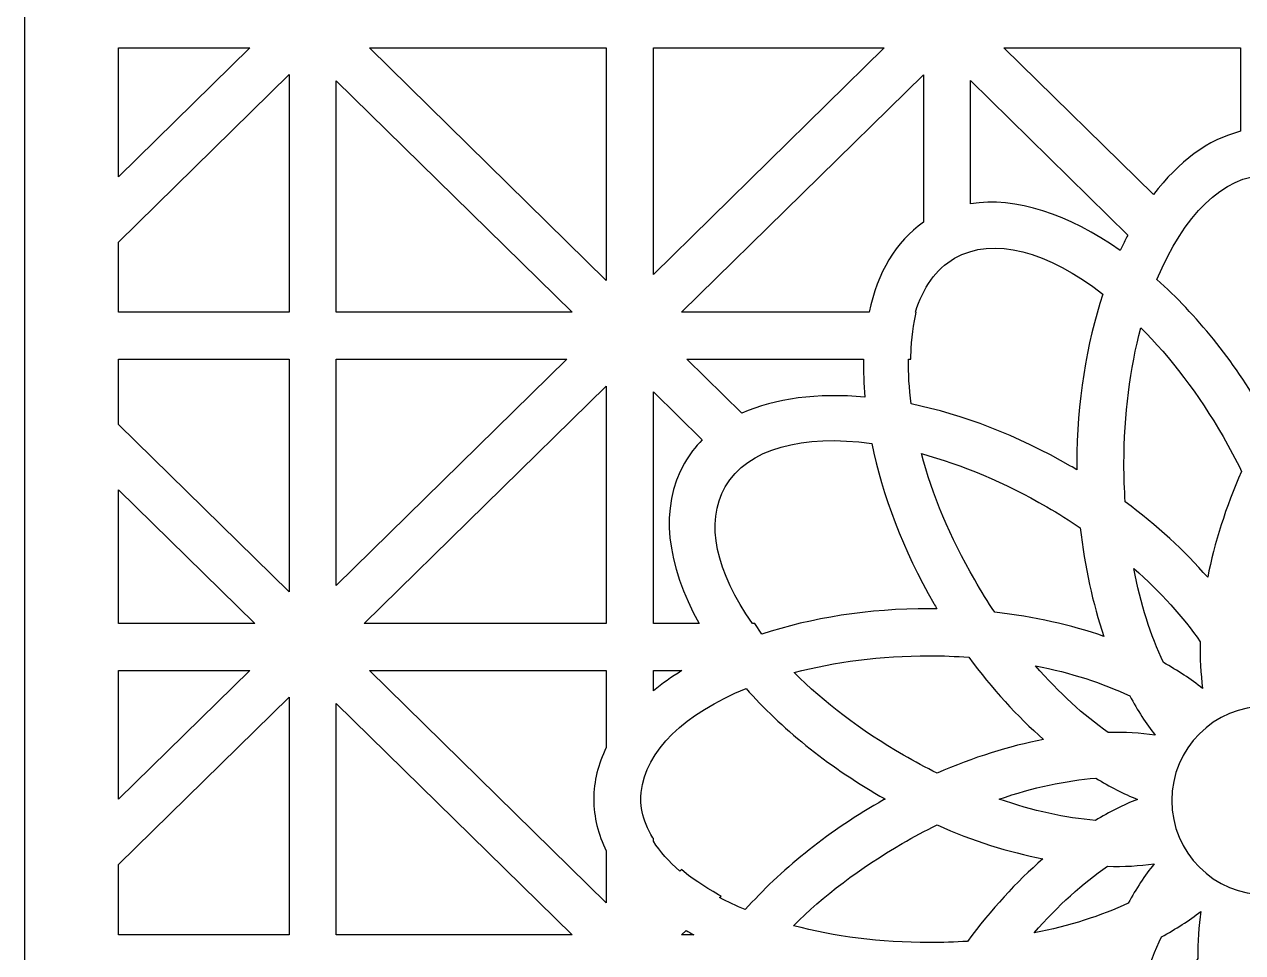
# Model space of a CAD drawing. Header units: centimetres. Extents: x -22 to -17.3, y -9 to 9.
# Drawn here: x -22.001 to -19.697, y -1.763 to -0.008 of the extents above; entities that cross this region are included whole.
import ezdxf

# ---------------------------------------------------------------- set-up
doc = ezdxf.new("R2010")
doc.units = ezdxf.units.CM
doc.header["$MEASUREMENT"] = 0
doc.layers.add('layer 1', color=7, linetype='Continuous')

msp = doc.modelspace()

# ---------------------------------------------------------------- linework, layer by layer
at = {"layer": 'layer 1', "color": 250}
for points, knots in [([(-17.33729, 9.00076), (-17.33729, 9.00076), (-17.33729, 8.81208), (-17.33729, 8.81208), (-17.33729, 8.81208), (-17.33729, 8.81208), (-17.33729, 8.68847), (-17.33729, 8.68847), (-17.33729, 8.68847), (-17.33729, 8.68847), (-17.33729, 7.78426), (-17.33729, 7.78426), (-17.33729, 7.78426), (-17.33729, 7.78426), (-17.33729, 7.66065), (-17.33729, 7.66065), (-17.33729, 7.66065), (-17.33729, 7.66065), (-17.33729, 7.635), (-17.33729, 7.635), (-17.33729, 7.635), (-17.33729, 7.635), (-17.33729, 7.51139), (-17.33729, 7.51139), (-17.33729, 7.51139), (-17.33729, 7.51139), (-17.33729, 6.60718), (-17.33729, 6.60718), (-17.33729, 6.60718), (-17.33729, 6.60718), (-17.33729, 6.48357), (-17.33729, 6.48357), (-17.33729, 6.48357), (-17.33729, 6.48357), (-17.33729, 6.45792), (-17.33729, 6.45792), (-17.33729, 6.45792), (-17.33729, 6.45792), (-17.33729, 6.33431), (-17.33729, 6.33431), (-17.33729, 6.33431), (-17.33729, 6.33431), (-17.33729, 5.4301), (-17.33729, 5.4301), (-17.33729, 5.4301), (-17.33729, 5.4301), (-17.33729, 5.30649), (-17.33729, 5.30649), (-17.33729, 5.30649), (-17.33729, 5.30649), (-17.33729, 5.28084), (-17.33729, 5.28084), (-17.33729, 5.28084), (-17.33729, 5.28084), (-17.33729, 5.15723), (-17.33729, 5.15723), (-17.33729, 5.15723), (-17.33729, 5.15723), (-17.33729, 4.25302), (-17.33729, 4.25302), (-17.33729, 4.25302), (-17.33729, 4.25302), (-17.33729, 4.12941), (-17.33729, 4.12941), (-17.33729, 4.12941), (-17.33729, 4.12941), (-17.33729, 4.10376), (-17.33729, 4.10376), (-17.33729, 4.10376), (-17.33729, 4.10376), (-17.33729, 3.98015), (-17.33729, 3.98015), (-17.33729, 3.98015), (-17.33729, 3.98015), (-17.33729, 3.07594), (-17.33729, 3.07594), (-17.33729, 3.07594), (-17.33729, 3.07594), (-17.33729, 2.95233), (-17.33729, 2.95233), (-17.33729, 2.95233), (-17.33729, 2.95233), (-17.33729, 2.92668), (-17.33729, 2.92668), (-17.33729, 2.92668), (-17.33729, 2.92668), (-17.33729, 2.80307), (-17.33729, 2.80307), (-17.33729, 2.80307), (-17.33729, 2.80307), (-17.33729, 1.89886), (-17.33729, 1.89886), (-17.33729, 1.89886), (-17.33729, 1.89886), (-17.33729, 1.77525), (-17.33729, 1.77525), (-17.33729, 1.77525), (-17.33729, 1.77525), (-17.33729, 1.7496), (-17.33729, 1.7496), (-17.33729, 1.7496), (-17.33729, 1.7496), (-17.33729, 1.62599), (-17.33729, 1.62599), (-17.33729, 1.62599), (-17.33729, 1.62599), (-17.33729, 0.72178), (-17.33729, 0.72178), (-17.33729, 0.72178), (-17.33729, 0.72178), (-17.33729, 0.59817), (-17.33729, 0.59817), (-17.33729, 0.59817), (-17.33729, 0.59817), (-17.33729, 0.57252), (-17.33729, 0.57252), (-17.33729, 0.57252), (-17.33729, 0.57252), (-17.33729, 0.44891), (-17.33729, 0.44891), (-17.33729, 0.44891), (-17.33729, 0.44891), (-17.33729, -0.4553), (-17.33729, -0.4553), (-17.33729, -0.4553), (-17.33729, -0.4553), (-17.33729, -0.57891), (-17.33729, -0.57891), (-17.33729, -0.57891), (-17.33729, -0.57891), (-17.33729, -0.60456), (-17.33729, -0.60456), (-17.33729, -0.60456), (-17.33729, -0.60456), (-17.33729, -0.72817), (-17.33729, -0.72817), (-17.33729, -0.72817), (-17.33729, -0.72817), (-17.33729, -1.63238), (-17.33729, -1.63238), (-17.33729, -1.63238), (-17.33729, -1.63238), (-17.33729, -1.75599), (-17.33729, -1.75599), (-17.33729, -1.75599), (-17.33729, -1.75599), (-17.33729, -1.78164), (-17.33729, -1.78164), (-17.33729, -1.78164), (-17.33729, -1.78164), (-17.33729, -1.90525), (-17.33729, -1.90525), (-17.33729, -1.90525), (-17.33729, -1.90525), (-17.33729, -2.80946), (-17.33729, -2.80946), (-17.33729, -2.80946), (-17.33729, -2.80946), (-17.33729, -2.93307), (-17.33729, -2.93307), (-17.33729, -2.93307), (-17.33729, -2.93307), (-17.33729, -2.95872), (-17.33729, -2.95872), (-17.33729, -2.95872), (-17.33729, -2.95872), (-17.33729, -3.08233), (-17.33729, -3.08233), (-17.33729, -3.08233), (-17.33729, -3.08233), (-17.33729, -3.98654), (-17.33729, -3.98654), (-17.33729, -3.98654), (-17.33729, -3.98654), (-17.33729, -4.11015), (-17.33729, -4.11015), (-17.33729, -4.11015), (-17.33729, -4.11015), (-17.33729, -4.1358), (-17.33729, -4.1358), (-17.33729, -4.1358), (-17.33729, -4.1358), (-17.33729, -4.25941), (-17.33729, -4.25941), (-17.33729, -4.25941), (-17.33729, -4.25941), (-17.33729, -5.16362), (-17.33729, -5.16362), (-17.33729, -5.16362), (-17.33729, -5.16362), (-17.33729, -5.28723), (-17.33729, -5.28723), (-17.33729, -5.28723), (-17.33729, -5.28723), (-17.33729, -5.31288), (-17.33729, -5.31288), (-17.33729, -5.31288), (-17.33729, -5.31288), (-17.33729, -5.43649), (-17.33729, -5.43649), (-17.33729, -5.43649), (-17.33729, -5.43649), (-17.33729, -6.3407), (-17.33729, -6.3407), (-17.33729, -6.3407), (-17.33729, -6.3407), (-17.33729, -6.46431), (-17.33729, -6.46431), (-17.33729, -6.46431), (-17.33729, -6.46431), (-17.33729, -6.48996), (-17.33729, -6.48996), (-17.33729, -6.48996), (-17.33729, -6.48996), (-17.33729, -6.61357), (-17.33729, -6.61357), (-17.33729, -6.61357), (-17.33729, -6.61357), (-17.33729, -7.51778), (-17.33729, -7.51778), (-17.33729, -7.51778), (-17.33729, -7.51778), (-17.33729, -7.64139), (-17.33729, -7.64139), (-17.33729, -7.64139), (-17.33729, -7.64139), (-17.33729, -7.66704), (-17.33729, -7.66704), (-17.33729, -7.66704), (-17.33729, -7.66704), (-17.33729, -7.79065), (-17.33729, -7.79065), (-17.33729, -7.79065), (-17.33729, -7.79065), (-17.33729, -8.69486), (-17.33729, -8.69486), (-17.33729, -8.69486), (-17.33729, -8.69486), (-17.33729, -8.81847), (-17.33729, -8.81847), (-17.33729, -8.81847), (-17.33729, -8.81847), (-17.33729, -9.00022), (-17.33729, -9.00022), (-17.33729, -9.00022), (-17.33729, -9.00022), (-18.22603, -9.00022), (-18.22603, -9.00022), (-18.22603, -9.00022), (-18.22603, -9.00022), (-18.35206, -9.00022), (-18.35206, -9.00022), (-18.35206, -9.00022), (-18.35206, -9.00022), (-18.57048, -9.00022), (-18.57048, -9.00022), (-18.57048, -9.00022), (-18.57048, -9.00022), (-18.6965, -9.00022), (-18.6965, -9.00022), (-18.6965, -9.00022), (-18.6965, -9.00022), (-19.4261, -9.00022), (-19.4261, -9.00022), (-19.4261, -9.00022), (-19.4261, -9.00022), (-19.55212, -9.00022), (-19.55212, -9.00022), (-19.55212, -9.00022), (-19.55212, -9.00022), (-19.77054, -9.00022), (-19.77054, -9.00022), (-19.77054, -9.00022), (-19.77054, -9.00022), (-19.89657, -9.00022), (-19.89657, -9.00022), (-19.89657, -9.00022), (-19.89657, -9.00022), (-20.62616, -9.00022), (-20.62616, -9.00022), (-20.62616, -9.00022), (-20.62616, -9.00022), (-20.75219, -9.00022), (-20.75219, -9.00022), (-20.75219, -9.00022), (-20.75219, -9.00022), (-20.97061, -9.00022), (-20.97061, -9.00022), (-20.97061, -9.00022), (-20.97061, -9.00022), (-21.09663, -9.00022), (-21.09663, -9.00022), (-21.09663, -9.00022), (-21.09663, -9.00022), (-22.00091, -9.00022), (-22.00091, -9.00022), (-22.00091, -9.00022), (-22.00091, -9.00022), (-22.00091, -8.8337), (-22.00091, -8.8337), (-22.00091, -8.8337), (-22.00091, -8.8337), (-22.00091, -8.71009), (-22.00091, -8.71009), (-22.00091, -8.71009), (-22.00091, -8.71009), (-22.00091, -7.77541), (-22.00091, -7.77541), (-22.00091, -7.77541), (-22.00091, -7.77541), (-22.00091, -7.53301), (-22.00091, -7.53301), (-22.00091, -7.53301), (-22.00091, -7.53301), (-22.00091, -6.59833), (-22.00091, -6.59833), (-22.00091, -6.59833), (-22.00091, -6.59833), (-22.00091, -6.35593), (-22.00091, -6.35593), (-22.00091, -6.35593), (-22.00091, -6.35593), (-22.00091, -5.42125), (-22.00091, -5.42125), (-22.00091, -5.42125), (-22.00091, -5.42125), (-22.00091, -5.17885), (-22.00091, -5.17885), (-22.00091, -5.17885), (-22.00091, -5.17885), (-22.00091, -4.24417), (-22.00091, -4.24417), (-22.00091, -4.24417), (-22.00091, -4.24417), (-22.00091, -4.00177), (-22.00091, -4.00177), (-22.00091, -4.00177), (-22.00091, -4.00177), (-22.00091, -3.06709), (-22.00091, -3.06709), (-22.00091, -3.06709), (-22.00091, -3.06709), (-22.00091, -2.82469), (-22.00091, -2.82469), (-22.00091, -2.82469), (-22.00091, -2.82469), (-22.00091, -1.89001), (-22.00091, -1.89001), (-22.00091, -1.89001), (-22.00091, -1.89001), (-22.00091, -1.64761), (-22.00091, -1.64761), (-22.00091, -1.64761), (-22.00091, -1.64761), (-22.00091, -0.71293), (-22.00091, -0.71293), (-22.00091, -0.71293), (-22.00091, -0.71293), (-22.00091, -0.47053), (-22.00091, -0.47053), (-22.00091, -0.47053), (-22.00091, -0.47053), (-22.00091, 0.46415), (-22.00091, 0.46415), (-22.00091, 0.46415), (-22.00091, 0.46415), (-22.00091, 0.70655), (-22.00091, 0.70655), (-22.00091, 0.70655), (-22.00091, 0.70655), (-22.00091, 1.64123), (-22.00091, 1.64123), (-22.00091, 1.64123), (-22.00091, 1.64123), (-22.00091, 1.88363), (-22.00091, 1.88363), (-22.00091, 1.88363), (-22.00091, 1.88363), (-22.00091, 2.81831), (-22.00091, 2.81831), (-22.00091, 2.81831), (-22.00091, 2.81831), (-22.00091, 3.06071), (-22.00091, 3.06071), (-22.00091, 3.06071), (-22.00091, 3.06071), (-22.00091, 3.99539), (-22.00091, 3.99539), (-22.00091, 3.99539), (-22.00091, 3.99539), (-22.00091, 4.23779), (-22.00091, 4.23779), (-22.00091, 4.23779), (-22.00091, 4.23779), (-22.00091, 5.17247), (-22.00091, 5.17247), (-22.00091, 5.17247), (-22.00091, 5.17247), (-22.00091, 5.41487), (-22.00091, 5.41487), (-22.00091, 5.41487), (-22.00091, 5.41487), (-22.00091, 6.34955), (-22.00091, 6.34955), (-22.00091, 6.34955), (-22.00091, 6.34955), (-22.00091, 6.59195), (-22.00091, 6.59195), (-22.00091, 6.59195), (-22.00091, 6.59195), (-22.00091, 7.52663), (-22.00091, 7.52663), (-22.00091, 7.52663), (-22.00091, 7.52663), (-22.00091, 7.76903), (-22.00091, 7.76903), (-22.00091, 7.76903), (-22.00091, 7.76903), (-22.00091, 8.70371), (-22.00091, 8.70371), (-22.00091, 8.70371), (-22.00091, 8.70371), (-22.00091, 8.82732), (-22.00091, 8.82732), (-22.00091, 8.82732), (-22.00091, 8.82732), (-22.00091, 9.00076), (-22.00091, 9.00076), (-22.00091, 9.00076), (-22.00091, 9.00076), (-21.1037, 9.00076), (-21.1037, 9.00076), (-21.1037, 9.00076), (-21.1037, 9.00076), (-20.97768, 9.00076), (-20.97768, 9.00076), (-20.97768, 9.00076), (-20.97768, 9.00076), (-20.74512, 9.00076), (-20.74512, 9.00076), (-20.74512, 9.00076), (-20.74512, 9.00076), (-20.61909, 9.00076), (-20.61909, 9.00076), (-20.61909, 9.00076), (-20.61909, 9.00076), (-19.90364, 9.00076), (-19.90364, 9.00076), (-19.90364, 9.00076), (-19.90364, 9.00076), (-19.77761, 9.00076), (-19.77761, 9.00076), (-19.77761, 9.00076), (-19.77761, 9.00076), (-19.54505, 9.00076), (-19.54505, 9.00076), (-19.54505, 9.00076), (-19.54505, 9.00076), (-19.41903, 9.00076), (-19.41903, 9.00076), (-19.41903, 9.00076), (-19.41903, 9.00076), (-18.70357, 9.00076), (-18.70357, 9.00076), (-18.70357, 9.00076), (-18.70357, 9.00076), (-18.57754, 9.00076), (-18.57754, 9.00076), (-18.57754, 9.00076), (-18.57754, 9.00076), (-18.34499, 9.00076), (-18.34499, 9.00076), (-18.34499, 9.00076), (-18.34499, 9.00076), (-18.21896, 9.00076), (-18.21896, 9.00076), (-18.21896, 9.00076), (-18.21896, 9.00076), (-17.33729, 9.00076), (-17.33729, 9.00076)], [0, 0, 0, 0, 0.0082645, 0.0082645, 0.0082645, 0.0082645, 0.0165289, 0.0165289, 0.0165289, 0.0165289, 0.0247934, 0.0247934, 0.0247934, 0.0247934, 0.0330579, 0.0330579, 0.0330579, 0.0330579, 0.0413223, 0.0413223, 0.0413223, 0.0413223, 0.0495868, 0.0495868, 0.0495868, 0.0495868, 0.0578512, 0.0578512, 0.0578512, 0.0578512, 0.0661157, 0.0661157, 0.0661157, 0.0661157, 0.0743802, 0.0743802, 0.0743802, 0.0743802, 0.0826446, 0.0826446, 0.0826446, 0.0826446, 0.0909091, 0.0909091, 0.0909091, 0.0909091, 0.0991736, 0.0991736, 0.0991736, 0.0991736, 0.107438, 0.107438, 0.107438, 0.107438, 0.1157025, 0.1157025, 0.1157025, 0.1157025, 0.1239669, 0.1239669, 0.1239669, 0.1239669, 0.1322314, 0.1322314, 0.1322314, 0.1322314, 0.1404959, 0.1404959, 0.1404959, 0.1404959, 0.1487603, 0.1487603, 0.1487603, 0.1487603, 0.1570248, 0.1570248, 0.1570248, 0.1570248, 0.1652893, 0.1652893, 0.1652893, 0.1652893, 0.1735537, 0.1735537, 0.1735537, 0.1735537, 0.1818182, 0.1818182, 0.1818182, 0.1818182, 0.1900826, 0.1900826, 0.1900826, 0.1900826, 0.1983471, 0.1983471, 0.1983471, 0.1983471, 0.2066116, 0.2066116, 0.2066116, 0.2066116, 0.214876, 0.214876, 0.214876, 0.214876, 0.2231405, 0.2231405, 0.2231405, 0.2231405, 0.231405, 0.231405, 0.231405, 0.231405, 0.2396694, 0.2396694, 0.2396694, 0.2396694, 0.2479339, 0.2479339, 0.2479339, 0.2479339, 0.2561983, 0.2561983, 0.2561983, 0.2561983, 0.2644628, 0.2644628, 0.2644628, 0.2644628, 0.2727273, 0.2727273, 0.2727273, 0.2727273, 0.2809917, 0.2809917, 0.2809917, 0.2809917, 0.2892562, 0.2892562, 0.2892562, 0.2892562, 0.2975207, 0.2975207, 0.2975207, 0.2975207, 0.3057851, 0.3057851, 0.3057851, 0.3057851, 0.3140496, 0.3140496, 0.3140496, 0.3140496, 0.322314, 0.322314, 0.322314, 0.322314, 0.3305785, 0.3305785, 0.3305785, 0.3305785, 0.338843, 0.338843, 0.338843, 0.338843, 0.3471074, 0.3471074, 0.3471074, 0.3471074, 0.3553719, 0.3553719, 0.3553719, 0.3553719, 0.3636364, 0.3636364, 0.3636364, 0.3636364, 0.3719008, 0.3719008, 0.3719008, 0.3719008, 0.3801653, 0.3801653, 0.3801653, 0.3801653, 0.3884298, 0.3884298, 0.3884298, 0.3884298, 0.3966942, 0.3966942, 0.3966942, 0.3966942, 0.4049587, 0.4049587, 0.4049587, 0.4049587, 0.4132231, 0.4132231, 0.4132231, 0.4132231, 0.4214876, 0.4214876, 0.4214876, 0.4214876, 0.4297521, 0.4297521, 0.4297521, 0.4297521, 0.4380165, 0.4380165, 0.4380165, 0.4380165, 0.446281, 0.446281, 0.446281, 0.446281, 0.4545455, 0.4545455, 0.4545455, 0.4545455, 0.4628099, 0.4628099, 0.4628099, 0.4628099, 0.4710744, 0.4710744, 0.4710744, 0.4710744, 0.4793388, 0.4793388, 0.4793388, 0.4793388, 0.4876033, 0.4876033, 0.4876033, 0.4876033, 0.4958678, 0.4958678, 0.4958678, 0.4958678, 0.5041322, 0.5041322, 0.5041322, 0.5041322, 0.5123967, 0.5123967, 0.5123967, 0.5123967, 0.5206612, 0.5206612, 0.5206612, 0.5206612, 0.5289256, 0.5289256, 0.5289256, 0.5289256, 0.5371901, 0.5371901, 0.5371901, 0.5371901, 0.5454545, 0.5454545, 0.5454545, 0.5454545, 0.553719, 0.553719, 0.553719, 0.553719, 0.5619835, 0.5619835, 0.5619835, 0.5619835, 0.5702479, 0.5702479, 0.5702479, 0.5702479, 0.5785124, 0.5785124, 0.5785124, 0.5785124, 0.5867769, 0.5867769, 0.5867769, 0.5867769, 0.5950413, 0.5950413, 0.5950413, 0.5950413, 0.6033058, 0.6033058, 0.6033058, 0.6033058, 0.6115702, 0.6115702, 0.6115702, 0.6115702, 0.6198347, 0.6198347, 0.6198347, 0.6198347, 0.6280992, 0.6280992, 0.6280992, 0.6280992, 0.6363636, 0.6363636, 0.6363636, 0.6363636, 0.6446281, 0.6446281, 0.6446281, 0.6446281, 0.6528926, 0.6528926, 0.6528926, 0.6528926, 0.661157, 0.661157, 0.661157, 0.661157, 0.6694215, 0.6694215, 0.6694215, 0.6694215, 0.677686, 0.677686, 0.677686, 0.677686, 0.6859504, 0.6859504, 0.6859504, 0.6859504, 0.6942149, 0.6942149, 0.6942149, 0.6942149, 0.7024793, 0.7024793, 0.7024793, 0.7024793, 0.7107438, 0.7107438, 0.7107438, 0.7107438, 0.7190083, 0.7190083, 0.7190083, 0.7190083, 0.7272727, 0.7272727, 0.7272727, 0.7272727, 0.7355372, 0.7355372, 0.7355372, 0.7355372, 0.7438017, 0.7438017, 0.7438017, 0.7438017, 0.7520661, 0.7520661, 0.7520661, 0.7520661, 0.7603306, 0.7603306, 0.7603306, 0.7603306, 0.768595, 0.768595, 0.768595, 0.768595, 0.7768595, 0.7768595, 0.7768595, 0.7768595, 0.785124, 0.785124, 0.785124, 0.785124, 0.7933884, 0.7933884, 0.7933884, 0.7933884, 0.8016529, 0.8016529, 0.8016529, 0.8016529, 0.8099174, 0.8099174, 0.8099174, 0.8099174, 0.8181818, 0.8181818, 0.8181818, 0.8181818, 0.8264463, 0.8264463, 0.8264463, 0.8264463, 0.8347107, 0.8347107, 0.8347107, 0.8347107, 0.8429752, 0.8429752, 0.8429752, 0.8429752, 0.8512397, 0.8512397, 0.8512397, 0.8512397, 0.8595041, 0.8595041, 0.8595041, 0.8595041, 0.8677686, 0.8677686, 0.8677686, 0.8677686, 0.8760331, 0.8760331, 0.8760331, 0.8760331, 0.8842975, 0.8842975, 0.8842975, 0.8842975, 0.892562, 0.892562, 0.892562, 0.892562, 0.9008264, 0.9008264, 0.9008264, 0.9008264, 0.9090909, 0.9090909, 0.9090909, 0.9090909, 0.9173554, 0.9173554, 0.9173554, 0.9173554, 0.9256198, 0.9256198, 0.9256198, 0.9256198, 0.9338843, 0.9338843, 0.9338843, 0.9338843, 0.9421488, 0.9421488, 0.9421488, 0.9421488, 0.9504132, 0.9504132, 0.9504132, 0.9504132, 0.9586777, 0.9586777, 0.9586777, 0.9586777, 0.9669421, 0.9669421, 0.9669421, 0.9669421, 0.9752066, 0.9752066, 0.9752066, 0.9752066, 0.9834711, 0.9834711, 0.9834711, 0.9834711, 1, 1, 1, 1]), ([(-21.82268, -0.29572), (-21.82268, -0.29572), (-21.57451, -0.0523), (-21.57451, -0.0523), (-21.57451, -0.0523), (-21.57451, -0.0523), (-21.82268, -0.0523), (-21.82268, -0.0523), (-21.82268, -0.0523), (-21.82268, -0.0523), (-21.82268, -0.29572), (-21.82268, -0.29572)], [0, 0, 0, 0, 0.25, 0.25, 0.25, 0.25, 0.5, 0.5, 0.5, 0.5, 1, 1, 1, 1]), ([(-20.90026, -0.49181), (-20.90026, -0.49181), (-20.90026, -0.0523), (-20.90026, -0.0523), (-20.90026, -0.0523), (-20.90026, -0.0523), (-21.34835, -0.0523), (-21.34835, -0.0523), (-21.34835, -0.0523), (-21.34835, -0.0523), (-20.90026, -0.49181), (-20.90026, -0.49181)], [0, 0, 0, 0, 0.25, 0.25, 0.25, 0.25, 0.5, 0.5, 0.5, 0.5, 1, 1, 1, 1]), ([(-20.81115, -0.0523), (-20.81115, -0.0523), (-20.81115, -0.48064), (-20.81115, -0.48064), (-20.81115, -0.48064), (-20.81115, -0.48064), (-20.37444, -0.0523), (-20.37444, -0.0523), (-20.37444, -0.0523), (-20.37444, -0.0523), (-20.81115, -0.0523), (-20.81115, -0.0523)], [0, 0, 0, 0, 0.25, 0.25, 0.25, 0.25, 0.5, 0.5, 0.5, 0.5, 1, 1, 1, 1]), ([(-19.86544, -0.32972), (-19.81818, -0.26747), (-19.76196, -0.22518), (-19.70081, -0.20997), (-19.70081, -0.20997), (-19.70081, -0.20997), (-19.70081, -0.0523), (-19.70081, -0.0523), (-19.70081, -0.0523), (-19.70081, -0.0523), (-20.14829, -0.0523), (-20.14829, -0.0523), (-20.14829, -0.0523), (-20.14829, -0.0523), (-19.86544, -0.32972), (-19.86544, -0.32972)], [0, 0, 0, 0, 0.2, 0.2, 0.2, 0.2, 0.4, 0.4, 0.4, 0.4, 0.6, 0.6, 0.6, 0.6, 1, 1, 1, 1]), ([(-21.82268, -0.55186), (-21.82268, -0.55186), (-21.49998, -0.55186), (-21.49998, -0.55186), (-21.49998, -0.55186), (-21.49998, -0.55186), (-21.49998, -0.10281), (-21.49998, -0.10281), (-21.49998, -0.10281), (-21.49998, -0.10281), (-21.82268, -0.41933), (-21.82268, -0.41933), (-21.82268, -0.41933), (-21.82268, -0.41933), (-21.82268, -0.55186), (-21.82268, -0.55186)], [0, 0, 0, 0, 0.2, 0.2, 0.2, 0.2, 0.4, 0.4, 0.4, 0.4, 0.6, 0.6, 0.6, 0.6, 1, 1, 1, 1]), ([(-21.41087, -0.11459), (-21.41087, -0.11459), (-21.41087, -0.55186), (-21.41087, -0.55186), (-21.41087, -0.55186), (-21.41087, -0.55186), (-20.96506, -0.55186), (-20.96506, -0.55186), (-20.96506, -0.55186), (-20.96506, -0.55186), (-21.41087, -0.11459), (-21.41087, -0.11459)], [0, 0, 0, 0, 0.25, 0.25, 0.25, 0.25, 0.5, 0.5, 0.5, 0.5, 1, 1, 1, 1]), ([(-20.40323, -0.55186), (-20.38727, -0.47783), (-20.35305, -0.41838), (-20.30054, -0.382), (-20.30054, -0.382), (-20.30054, -0.382), (-20.30054, -0.10342), (-20.30054, -0.10342), (-20.30054, -0.10342), (-20.30054, -0.10342), (-20.75773, -0.55186), (-20.75773, -0.55186), (-20.75773, -0.55186), (-20.75773, -0.55186), (-20.40323, -0.55186), (-20.40323, -0.55186)], [0, 0, 0, 0, 0.2, 0.2, 0.2, 0.2, 0.4, 0.4, 0.4, 0.4, 0.6, 0.6, 0.6, 0.6, 1, 1, 1, 1]), ([(-20.21142, -0.34683), (-20.12621, -0.33361), (-20.02603, -0.36643), (-19.92817, -0.43514), (-19.92817, -0.43514), (-19.92351, -0.42517), (-19.91867, -0.41547), (-19.91368, -0.40602), (-19.91368, -0.40602), (-19.91368, -0.40602), (-20.21142, -0.11398), (-20.21142, -0.11398), (-20.21142, -0.11398), (-20.21142, -0.11398), (-20.21142, -0.34683), (-20.21142, -0.34683)], [0, 0, 0, 0, 0.2, 0.2, 0.2, 0.2, 0.4, 0.4, 0.4, 0.4, 0.6, 0.6, 0.6, 0.6, 1, 1, 1, 1]), ([(-19.85876, -0.49032), (-19.78491, -0.55605), (-19.7149, -0.64167), (-19.65665, -0.74256), (-19.65665, -0.74256), (-19.65429, -0.74665), (-19.65197, -0.75075), (-19.64967, -0.75485), (-19.64967, -0.75485), (-19.64781, -0.75155), (-19.64594, -0.74826), (-19.64404, -0.74497), (-19.64404, -0.74497), (-19.58547, -0.64354), (-19.51501, -0.55754), (-19.44071, -0.49166), (-19.44071, -0.49166), (-19.49045, -0.37023), (-19.56575, -0.29281), (-19.65002, -0.29281), (-19.65002, -0.29281), (-19.73397, -0.29281), (-19.80902, -0.36967), (-19.85876, -0.49032)], [0, 0, 0, 0, 0.1428571, 0.1428571, 0.1428571, 0.1428571, 0.2857143, 0.2857143, 0.2857143, 0.2857143, 0.4285714, 0.4285714, 0.4285714, 0.4285714, 0.5714286, 0.5714286, 0.5714286, 0.5714286, 0.7142857, 0.7142857, 0.7142857, 0.7142857, 1, 1, 1, 1]), ([(-20.32356, -0.72543), (-20.22674, -0.74544), (-20.12329, -0.78458), (-20.0224, -0.84282), (-20.0224, -0.84282), (-20.01831, -0.84518), (-20.01426, -0.84758), (-20.01022, -0.84998), (-20.01022, -0.84998), (-20.01025, -0.8462), (-20.01027, -0.84241), (-20.01027, -0.83861), (-20.01027, -0.83861), (-20.01027, -0.72148), (-19.99225, -0.61177), (-19.96085, -0.51757), (-19.96085, -0.51757), (-20.06463, -0.43728), (-20.16856, -0.40788), (-20.24154, -0.45001), (-20.24154, -0.45001), (-20.2771, -0.47054), (-20.30161, -0.50593), (-20.31537, -0.55186), (-20.31537, -0.55186), (-20.31537, -0.55186), (-20.31392, -0.55186), (-20.31392, -0.55186), (-20.31392, -0.55186), (-20.31392, -0.55186), (-20.31547, -0.55853), (-20.31547, -0.55853), (-20.31547, -0.55853), (-20.31547, -0.55853), (-20.31741, -0.56814), (-20.31741, -0.56814), (-20.31741, -0.56814), (-20.31741, -0.56814), (-20.31911, -0.57807), (-20.31911, -0.57807), (-20.31911, -0.57807), (-20.31911, -0.57807), (-20.32057, -0.58831), (-20.32057, -0.58831), (-20.32057, -0.58831), (-20.32057, -0.58831), (-20.32178, -0.59886), (-20.32178, -0.59886), (-20.32178, -0.59886), (-20.32178, -0.59886), (-20.32274, -0.6097), (-20.32274, -0.6097), (-20.32274, -0.6097), (-20.32274, -0.6097), (-20.32344, -0.62082), (-20.32344, -0.62082), (-20.32344, -0.62082), (-20.32344, -0.62082), (-20.3237, -0.62788), (-20.3237, -0.62788), (-20.3237, -0.62788), (-20.3237, -0.62788), (-20.324, -0.63258), (-20.324, -0.63258), (-20.324, -0.63258), (-20.324, -0.63258), (-20.32432, -0.64097), (-20.32432, -0.64097), (-20.32432, -0.64097), (-20.32432, -0.64097), (-20.32848, -0.64097), (-20.32848, -0.64097), (-20.32848, -0.64097), (-20.32915, -0.66751), (-20.32751, -0.6958), (-20.32356, -0.72543)], [0, 0, 0, 0, 0.05, 0.05, 0.05, 0.05, 0.1, 0.1, 0.1, 0.1, 0.15, 0.15, 0.15, 0.15, 0.2, 0.2, 0.2, 0.2, 0.25, 0.25, 0.25, 0.25, 0.3, 0.3, 0.3, 0.3, 0.35, 0.35, 0.35, 0.35, 0.4, 0.4, 0.4, 0.4, 0.45, 0.45, 0.45, 0.45, 0.5, 0.5, 0.5, 0.5, 0.55, 0.55, 0.55, 0.55, 0.6, 0.6, 0.6, 0.6, 0.65, 0.65, 0.65, 0.65, 0.7, 0.7, 0.7, 0.7, 0.75, 0.75, 0.75, 0.75, 0.8, 0.8, 0.8, 0.8, 0.85, 0.85, 0.85, 0.85, 0.9, 0.9, 0.9, 0.9, 1, 1, 1, 1]), ([(-19.91882, -0.91053), (-19.85866, -0.95487), (-19.80618, -1.00324), (-19.76285, -1.05323), (-19.76285, -1.05323), (-19.75008, -0.98859), (-19.72872, -0.92088), (-19.69878, -0.85286), (-19.69878, -0.85286), (-19.70952, -0.83095), (-19.72119, -0.80899), (-19.73382, -0.78712), (-19.73382, -0.78712), (-19.78006, -0.70702), (-19.83353, -0.63732), (-19.88917, -0.5813), (-19.88917, -0.5813), (-19.90958, -0.65796), (-19.92116, -0.74556), (-19.92116, -0.83861), (-19.92116, -0.83861), (-19.92116, -0.86299), (-19.92036, -0.887), (-19.91882, -0.91053)], [0, 0, 0, 0, 0.1428571, 0.1428571, 0.1428571, 0.1428571, 0.2857143, 0.2857143, 0.2857143, 0.2857143, 0.4285714, 0.4285714, 0.4285714, 0.4285714, 0.5714286, 0.5714286, 0.5714286, 0.5714286, 0.7142857, 0.7142857, 0.7142857, 0.7142857, 1, 1, 1, 1]), ([(-21.49998, -1.08065), (-21.49998, -1.08065), (-21.49998, -0.64097), (-21.49998, -0.64097), (-21.49998, -0.64097), (-21.49998, -0.64097), (-21.82268, -0.64097), (-21.82268, -0.64097), (-21.82268, -0.64097), (-21.82268, -0.64097), (-21.82268, -0.76413), (-21.82268, -0.76413), (-21.82268, -0.76413), (-21.82268, -0.76413), (-21.49998, -1.08065), (-21.49998, -1.08065)], [0, 0, 0, 0, 0.2, 0.2, 0.2, 0.2, 0.4, 0.4, 0.4, 0.4, 0.6, 0.6, 0.6, 0.6, 1, 1, 1, 1]), ([(-21.41087, -0.64097), (-21.41087, -0.64097), (-21.41087, -1.06887), (-21.41087, -1.06887), (-21.41087, -1.06887), (-21.41087, -1.06887), (-20.97461, -0.64097), (-20.97461, -0.64097), (-20.97461, -0.64097), (-20.97461, -0.64097), (-21.41087, -0.64097), (-21.41087, -0.64097)], [0, 0, 0, 0, 0.25, 0.25, 0.25, 0.25, 0.5, 0.5, 0.5, 0.5, 1, 1, 1, 1]), ([(-20.64406, -0.74311), (-20.58108, -0.71465), (-20.50066, -0.70441), (-20.41126, -0.71235), (-20.41126, -0.71235), (-20.41338, -0.68782), (-20.41412, -0.66397), (-20.4135, -0.64097), (-20.4135, -0.64097), (-20.4135, -0.64097), (-20.74818, -0.64097), (-20.74818, -0.64097), (-20.74818, -0.64097), (-20.74818, -0.64097), (-20.64406, -0.74311), (-20.64406, -0.74311)], [0, 0, 0, 0, 0.2, 0.2, 0.2, 0.2, 0.4, 0.4, 0.4, 0.4, 0.6, 0.6, 0.6, 0.6, 1, 1, 1, 1]), ([(-20.90026, -1.14054), (-20.90026, -1.14054), (-20.90026, -0.69166), (-20.90026, -0.69166), (-20.90026, -0.69166), (-20.90026, -0.69166), (-21.35791, -1.14054), (-21.35791, -1.14054), (-21.35791, -1.14054), (-21.35791, -1.14054), (-20.90026, -1.14054), (-20.90026, -1.14054)], [0, 0, 0, 0, 0.25, 0.25, 0.25, 0.25, 0.5, 0.5, 0.5, 0.5, 1, 1, 1, 1]), ([(-20.72464, -1.14054), (-20.78652, -1.03014), (-20.8006, -0.92087), (-20.75238, -0.83736), (-20.75238, -0.83736), (-20.74307, -0.82122), (-20.73174, -0.80663), (-20.71864, -0.79356), (-20.71864, -0.79356), (-20.71864, -0.79356), (-20.81115, -0.70283), (-20.81115, -0.70283), (-20.81115, -0.70283), (-20.81115, -0.70283), (-20.81115, -1.14054), (-20.81115, -1.14054), (-20.81115, -1.14054), (-20.81115, -1.14054), (-20.72464, -1.14054), (-20.72464, -1.14054)], [0, 0, 0, 0, 0.1666667, 0.1666667, 0.1666667, 0.1666667, 0.3333333, 0.3333333, 0.3333333, 0.3333333, 0.5, 0.5, 0.5, 0.5, 0.6666667, 0.6666667, 0.6666667, 0.6666667, 1, 1, 1, 1]), ([(-20.6059, -1.16058), (-20.51264, -1.13003), (-20.40443, -1.11253), (-20.28903, -1.11253), (-20.28903, -1.11253), (-20.2843, -1.11253), (-20.27959, -1.11257), (-20.27489, -1.11263), (-20.27489, -1.11263), (-20.27682, -1.10938), (-20.27873, -1.1061), (-20.28063, -1.10282), (-20.28063, -1.10282), (-20.33919, -1.00138), (-20.37843, -0.89736), (-20.39834, -0.80008), (-20.39834, -0.80008), (-20.52837, -0.78244), (-20.63307, -0.80893), (-20.67521, -0.88191), (-20.67521, -0.88191), (-20.71435, -0.94972), (-20.69173, -1.04424), (-20.62393, -1.14054), (-20.62393, -1.14054), (-20.62393, -1.14054), (-20.61959, -1.14054), (-20.61959, -1.14054), (-20.61959, -1.14054), (-20.61959, -1.14054), (-20.6059, -1.16058), (-20.6059, -1.16058)], [0, 0, 0, 0, 0.1111111, 0.1111111, 0.1111111, 0.1111111, 0.2222222, 0.2222222, 0.2222222, 0.2222222, 0.3333333, 0.3333333, 0.3333333, 0.3333333, 0.4444444, 0.4444444, 0.4444444, 0.4444444, 0.5555556, 0.5555556, 0.5555556, 0.5555556, 0.6666667, 0.6666667, 0.6666667, 0.6666667, 0.7777778, 0.7777778, 0.7777778, 0.7777778, 1, 1, 1, 1]), ([(-20.16546, -1.11937), (-20.0912, -1.12769), (-20.02157, -1.14334), (-19.95905, -1.16497), (-19.95905, -1.16497), (-19.9803, -1.10261), (-19.99566, -1.03329), (-20.00374, -0.95941), (-20.00374, -0.95941), (-20.024, -0.94581), (-20.04509, -0.93263), (-20.06696, -0.92), (-20.06696, -0.92), (-20.14705, -0.87376), (-20.22821, -0.84012), (-20.3044, -0.81943), (-20.3044, -0.81943), (-20.28374, -0.89602), (-20.24998, -0.97768), (-20.20345, -1.05826), (-20.20345, -1.05826), (-20.19126, -1.07937), (-20.17857, -1.09976), (-20.16546, -1.11937)], [0, 0, 0, 0, 0.1428571, 0.1428571, 0.1428571, 0.1428571, 0.2857143, 0.2857143, 0.2857143, 0.2857143, 0.4285714, 0.4285714, 0.4285714, 0.4285714, 0.5714286, 0.5714286, 0.5714286, 0.5714286, 0.7142857, 0.7142857, 0.7142857, 0.7142857, 1, 1, 1, 1]), ([(-21.82268, -1.14054), (-21.82268, -1.14054), (-21.56496, -1.14054), (-21.56496, -1.14054), (-21.56496, -1.14054), (-21.56496, -1.14054), (-21.82268, -0.88775), (-21.82268, -0.88775), (-21.82268, -0.88775), (-21.82268, -0.88775), (-21.82268, -1.14054), (-21.82268, -1.14054)], [0, 0, 0, 0, 0.25, 0.25, 0.25, 0.25, 0.5, 0.5, 0.5, 0.5, 1, 1, 1, 1]), ([(-19.84657, -1.21447), (-19.81935, -1.22949), (-19.79446, -1.24587), (-19.77231, -1.26344), (-19.77231, -1.26344), (-19.77616, -1.2356), (-19.77768, -1.20606), (-19.77688, -1.17521), (-19.77688, -1.17521), (-19.80879, -1.12861), (-19.85135, -1.08147), (-19.90274, -1.03663), (-19.90274, -1.03663), (-19.88984, -1.10326), (-19.87062, -1.16353), (-19.84657, -1.21447)], [0, 0, 0, 0, 0.2, 0.2, 0.2, 0.2, 0.4, 0.4, 0.4, 0.4, 0.6, 0.6, 0.6, 0.6, 1, 1, 1, 1]), ([(-20.27464, -1.42356), (-20.20617, -1.39363), (-20.13804, -1.37237), (-20.07308, -1.35984), (-20.07308, -1.35984), (-20.12267, -1.31646), (-20.17063, -1.26411), (-20.21457, -1.20417), (-20.21457, -1.20417), (-20.23892, -1.20252), (-20.26377, -1.20164), (-20.28903, -1.20164), (-20.28903, -1.20164), (-20.38151, -1.20164), (-20.46861, -1.21309), (-20.54494, -1.23327), (-20.54494, -1.23327), (-20.48875, -1.28928), (-20.41868, -1.34311), (-20.3381, -1.38963), (-20.3381, -1.38963), (-20.31699, -1.40182), (-20.2958, -1.41313), (-20.27464, -1.42356)], [0, 0, 0, 0, 0.1428571, 0.1428571, 0.1428571, 0.1428571, 0.2857143, 0.2857143, 0.2857143, 0.2857143, 0.4285714, 0.4285714, 0.4285714, 0.4285714, 0.5714286, 0.5714286, 0.5714286, 0.5714286, 0.7142857, 0.7142857, 0.7142857, 0.7142857, 1, 1, 1, 1]), ([(-19.95093, -1.34647), (-19.91984, -1.34587), (-19.8901, -1.34761), (-19.86213, -1.35175), (-19.86213, -1.35175), (-19.87938, -1.32957), (-19.89547, -1.30474), (-19.91021, -1.27762), (-19.91021, -1.27762), (-19.96114, -1.25323), (-20.02157, -1.23368), (-20.08849, -1.22054), (-20.08849, -1.22054), (-20.04401, -1.27179), (-19.99723, -1.31438), (-19.95093, -1.34647)], [0, 0, 0, 0, 0.2, 0.2, 0.2, 0.2, 0.4, 0.4, 0.4, 0.4, 0.6, 0.6, 0.6, 0.6, 1, 1, 1, 1]), ([(-21.82268, -1.4728), (-21.82268, -1.4728), (-21.57478, -1.22965), (-21.57478, -1.22965), (-21.57478, -1.22965), (-21.57478, -1.22965), (-21.82268, -1.22965), (-21.82268, -1.22965), (-21.82268, -1.22965), (-21.82268, -1.22965), (-21.82268, -1.4728), (-21.82268, -1.4728)], [0, 0, 0, 0, 0.25, 0.25, 0.25, 0.25, 0.5, 0.5, 0.5, 0.5, 1, 1, 1, 1]), ([(-20.90026, -1.57053), (-20.91568, -1.53945), (-20.92394, -1.50667), (-20.92394, -1.47279), (-20.92394, -1.47279), (-20.92394, -1.43891), (-20.91568, -1.40612), (-20.90026, -1.37504), (-20.90026, -1.37504), (-20.90026, -1.37504), (-20.90026, -1.22965), (-20.90026, -1.22965), (-20.90026, -1.22965), (-20.90026, -1.22965), (-21.34808, -1.22965), (-21.34808, -1.22965), (-21.34808, -1.22965), (-21.34808, -1.22965), (-20.90026, -1.66889), (-20.90026, -1.66889), (-20.90026, -1.66889), (-20.90026, -1.66889), (-20.90026, -1.57053), (-20.90026, -1.57053)], [0, 0, 0, 0, 0.1428571, 0.1428571, 0.1428571, 0.1428571, 0.2857143, 0.2857143, 0.2857143, 0.2857143, 0.4285714, 0.4285714, 0.4285714, 0.4285714, 0.5714286, 0.5714286, 0.5714286, 0.5714286, 0.7142857, 0.7142857, 0.7142857, 0.7142857, 1, 1, 1, 1]), ([(-20.81115, -1.26781), (-20.79476, -1.2544), (-20.77681, -1.24165), (-20.75745, -1.22965), (-20.75745, -1.22965), (-20.75745, -1.22965), (-20.81115, -1.22965), (-20.81115, -1.22965), (-20.81115, -1.22965), (-20.81115, -1.22965), (-20.81115, -1.26781), (-20.81115, -1.26781)], [0, 0, 0, 0, 0.25, 0.25, 0.25, 0.25, 0.5, 0.5, 0.5, 0.5, 1, 1, 1, 1]), ([(-20.63732, -1.68153), (-20.57158, -1.60768), (-20.48596, -1.53766), (-20.38507, -1.47941), (-20.38507, -1.47941), (-20.38098, -1.47705), (-20.37688, -1.47474), (-20.37278, -1.47244), (-20.37278, -1.47244), (-20.37608, -1.47058), (-20.37937, -1.4687), (-20.38266, -1.4668), (-20.38266, -1.4668), (-20.48409, -1.40824), (-20.57009, -1.33778), (-20.63597, -1.26348), (-20.63597, -1.26348), (-20.75116, -1.31066), (-20.82674, -1.38085), (-20.8342, -1.45987), (-20.8342, -1.45987), (-20.8342, -1.45987), (-20.83423, -1.46103), (-20.83423, -1.46103), (-20.83423, -1.46103), (-20.83423, -1.46103), (-20.83423, -1.46127), (-20.83423, -1.46127), (-20.83423, -1.46127), (-20.83423, -1.46127), (-20.83464, -1.46678), (-20.83464, -1.46678), (-20.83464, -1.46678), (-20.83464, -1.46678), (-20.8348, -1.47279), (-20.8348, -1.47279), (-20.8348, -1.47279), (-20.8348, -1.47279), (-20.83465, -1.47877), (-20.83465, -1.47877), (-20.83465, -1.47877), (-20.83465, -1.47877), (-20.8342, -1.48472), (-20.8342, -1.48472), (-20.8342, -1.48472), (-20.8342, -1.48472), (-20.83345, -1.49064), (-20.83345, -1.49064), (-20.83345, -1.49064), (-20.83345, -1.49064), (-20.83241, -1.49656), (-20.83241, -1.49656), (-20.83241, -1.49656), (-20.83241, -1.49656), (-20.83106, -1.5025), (-20.83106, -1.5025), (-20.83106, -1.5025), (-20.83106, -1.5025), (-20.8294, -1.50848), (-20.8294, -1.50848), (-20.8294, -1.50848), (-20.8294, -1.50848), (-20.82741, -1.51451), (-20.82741, -1.51451), (-20.82741, -1.51451), (-20.82741, -1.51451), (-20.82509, -1.52059), (-20.82509, -1.52059), (-20.82509, -1.52059), (-20.82509, -1.52059), (-20.82243, -1.52673), (-20.82243, -1.52673), (-20.82243, -1.52673), (-20.82243, -1.52673), (-20.81941, -1.53294), (-20.81941, -1.53294), (-20.81941, -1.53294), (-20.81941, -1.53294), (-20.81602, -1.53922), (-20.81602, -1.53922), (-20.81602, -1.53922), (-20.81602, -1.53922), (-20.81226, -1.54555), (-20.81226, -1.54555), (-20.81226, -1.54555), (-20.81226, -1.54555), (-20.81115, -1.54727), (-20.81115, -1.54727), (-20.81115, -1.54727), (-20.81115, -1.54727), (-20.81115, -1.552), (-20.81115, -1.552), (-20.81115, -1.552), (-20.79885, -1.57201), (-20.78202, -1.59103), (-20.76126, -1.60878), (-20.76126, -1.60878), (-20.76126, -1.60878), (-20.75825, -1.60583), (-20.75825, -1.60583), (-20.75825, -1.60583), (-20.75825, -1.60583), (-20.75281, -1.61035), (-20.75281, -1.61035), (-20.75281, -1.61035), (-20.75281, -1.61035), (-20.74467, -1.61674), (-20.74467, -1.61674), (-20.74467, -1.61674), (-20.74467, -1.61674), (-20.73614, -1.62306), (-20.73614, -1.62306), (-20.73614, -1.62306), (-20.73614, -1.62306), (-20.72723, -1.62931), (-20.72723, -1.62931), (-20.72723, -1.62931), (-20.72723, -1.62931), (-20.71794, -1.63548), (-20.71794, -1.63548), (-20.71794, -1.63548), (-20.71794, -1.63548), (-20.70829, -1.64156), (-20.70829, -1.64156), (-20.70829, -1.64156), (-20.70829, -1.64156), (-20.69827, -1.64753), (-20.69827, -1.64753), (-20.69827, -1.64753), (-20.69827, -1.64753), (-20.6879, -1.65339), (-20.6879, -1.65339), (-20.6879, -1.65339), (-20.6879, -1.65339), (-20.68325, -1.65588), (-20.68325, -1.65588), (-20.68325, -1.65588), (-20.68325, -1.65588), (-20.68617, -1.65874), (-20.68617, -1.65874), (-20.68617, -1.65874), (-20.67084, -1.66682), (-20.65452, -1.67443), (-20.63732, -1.68153)], [0, 0, 0, 0, 0.027027, 0.027027, 0.027027, 0.027027, 0.0540541, 0.0540541, 0.0540541, 0.0540541, 0.0810811, 0.0810811, 0.0810811, 0.0810811, 0.1081081, 0.1081081, 0.1081081, 0.1081081, 0.1351351, 0.1351351, 0.1351351, 0.1351351, 0.1621622, 0.1621622, 0.1621622, 0.1621622, 0.1891892, 0.1891892, 0.1891892, 0.1891892, 0.2162162, 0.2162162, 0.2162162, 0.2162162, 0.2432432, 0.2432432, 0.2432432, 0.2432432, 0.2702703, 0.2702703, 0.2702703, 0.2702703, 0.2972973, 0.2972973, 0.2972973, 0.2972973, 0.3243243, 0.3243243, 0.3243243, 0.3243243, 0.3513514, 0.3513514, 0.3513514, 0.3513514, 0.3783784, 0.3783784, 0.3783784, 0.3783784, 0.4054054, 0.4054054, 0.4054054, 0.4054054, 0.4324324, 0.4324324, 0.4324324, 0.4324324, 0.4594595, 0.4594595, 0.4594595, 0.4594595, 0.4864865, 0.4864865, 0.4864865, 0.4864865, 0.5135135, 0.5135135, 0.5135135, 0.5135135, 0.5405405, 0.5405405, 0.5405405, 0.5405405, 0.5675676, 0.5675676, 0.5675676, 0.5675676, 0.5945946, 0.5945946, 0.5945946, 0.5945946, 0.6216216, 0.6216216, 0.6216216, 0.6216216, 0.6486486, 0.6486486, 0.6486486, 0.6486486, 0.6756757, 0.6756757, 0.6756757, 0.6756757, 0.7027027, 0.7027027, 0.7027027, 0.7027027, 0.7297297, 0.7297297, 0.7297297, 0.7297297, 0.7567568, 0.7567568, 0.7567568, 0.7567568, 0.7837838, 0.7837838, 0.7837838, 0.7837838, 0.8108108, 0.8108108, 0.8108108, 0.8108108, 0.8378378, 0.8378378, 0.8378378, 0.8378378, 0.8648649, 0.8648649, 0.8648649, 0.8648649, 0.8918919, 0.8918919, 0.8918919, 0.8918919, 0.9189189, 0.9189189, 0.9189189, 0.9189189, 0.9459459, 0.9459459, 0.9459459, 0.9459459, 1, 1, 1, 1]), ([(-21.82268, -1.72921), (-21.82268, -1.72921), (-21.49998, -1.72921), (-21.49998, -1.72921), (-21.49998, -1.72921), (-21.49998, -1.72921), (-21.49998, -1.27989), (-21.49998, -1.27989), (-21.49998, -1.27989), (-21.49998, -1.27989), (-21.82268, -1.59641), (-21.82268, -1.59641), (-21.82268, -1.59641), (-21.82268, -1.59641), (-21.82268, -1.72921), (-21.82268, -1.72921)], [0, 0, 0, 0, 0.2, 0.2, 0.2, 0.2, 0.4, 0.4, 0.4, 0.4, 0.6, 0.6, 0.6, 0.6, 1, 1, 1, 1]), ([(-21.41087, -1.29167), (-21.41087, -1.29167), (-21.41087, -1.72921), (-21.41087, -1.72921), (-21.41087, -1.72921), (-21.41087, -1.72921), (-20.96478, -1.72921), (-20.96478, -1.72921), (-20.96478, -1.72921), (-20.96478, -1.72921), (-21.41087, -1.29167), (-21.41087, -1.29167)], [0, 0, 0, 0, 0.25, 0.25, 0.25, 0.25, 0.5, 0.5, 0.5, 0.5, 1, 1, 1, 1]), ([(-19.4741, -1.4752), (-19.4741, -1.57367), (-19.55396, -1.65353), (-19.65243, -1.65353), (-19.65243, -1.65353), (-19.75091, -1.65353), (-19.83077, -1.57367), (-19.83077, -1.4752), (-19.83077, -1.4752), (-19.83077, -1.37673), (-19.75091, -1.29687), (-19.65243, -1.29687), (-19.65243, -1.29687), (-19.55396, -1.29687), (-19.4741, -1.37673), (-19.4741, -1.4752)], [0, 0, 0, 0, 0.2, 0.2, 0.2, 0.2, 0.4, 0.4, 0.4, 0.4, 0.6, 0.6, 0.6, 0.6, 1, 1, 1, 1]), ([(-19.9753, -1.51296), (-19.94868, -1.49689), (-19.92205, -1.48354), (-19.89576, -1.47314), (-19.89576, -1.47314), (-19.92179, -1.46255), (-19.94814, -1.4491), (-19.97446, -1.43298), (-19.97446, -1.43298), (-20.03077, -1.43732), (-20.09287, -1.45061), (-20.1574, -1.47269), (-20.1574, -1.47269), (-20.09325, -1.49483), (-20.03144, -1.50832), (-19.9753, -1.51296)], [0, 0, 0, 0, 0.2, 0.2, 0.2, 0.2, 0.4, 0.4, 0.4, 0.4, 0.6, 0.6, 0.6, 0.6, 1, 1, 1, 1]), ([(-20.2171, -1.74158), (-20.17277, -1.68142), (-20.12439, -1.62895), (-20.07441, -1.58562), (-20.07441, -1.58562), (-20.13904, -1.57285), (-20.20675, -1.55149), (-20.27477, -1.52155), (-20.27477, -1.52155), (-20.29668, -1.53229), (-20.31864, -1.54396), (-20.34052, -1.55659), (-20.34052, -1.55659), (-20.42061, -1.60283), (-20.49031, -1.65629), (-20.54634, -1.71194), (-20.54634, -1.71194), (-20.46967, -1.73234), (-20.38207, -1.74393), (-20.28903, -1.74393), (-20.28903, -1.74393), (-20.26464, -1.74393), (-20.24064, -1.74312), (-20.2171, -1.74158)], [0, 0, 0, 0, 0.1428571, 0.1428571, 0.1428571, 0.1428571, 0.2857143, 0.2857143, 0.2857143, 0.2857143, 0.4285714, 0.4285714, 0.4285714, 0.4285714, 0.5714286, 0.5714286, 0.5714286, 0.5714286, 0.7142857, 0.7142857, 0.7142857, 0.7142857, 1, 1, 1, 1]), ([(-19.91316, -1.66934), (-19.89814, -1.64211), (-19.88176, -1.61723), (-19.86419, -1.59508), (-19.86419, -1.59508), (-19.89203, -1.59892), (-19.92157, -1.60045), (-19.95243, -1.59965), (-19.95243, -1.59965), (-19.99902, -1.63156), (-20.04616, -1.67412), (-20.091, -1.72551), (-20.091, -1.72551), (-20.02437, -1.71261), (-19.9641, -1.69339), (-19.91316, -1.66934)], [0, 0, 0, 0, 0.2, 0.2, 0.2, 0.2, 0.4, 0.4, 0.4, 0.4, 0.6, 0.6, 0.6, 0.6, 1, 1, 1, 1]), ([(-19.78116, -1.7737), (-19.78177, -1.74261), (-19.78002, -1.71287), (-19.77588, -1.6849), (-19.77588, -1.6849), (-19.79807, -1.70215), (-19.82289, -1.71824), (-19.85001, -1.73298), (-19.85001, -1.73298), (-19.87441, -1.7839), (-19.89395, -1.84433), (-19.90709, -1.91126), (-19.90709, -1.91126), (-19.85584, -1.86677), (-19.81325, -1.81999), (-19.78116, -1.7737)], [0, 0, 0, 0, 0.2, 0.2, 0.2, 0.2, 0.4, 0.4, 0.4, 0.4, 0.6, 0.6, 0.6, 0.6, 1, 1, 1, 1]), ([(-20.73491, -1.72921), (-20.73983, -1.72645), (-20.74468, -1.72366), (-20.74945, -1.72081), (-20.74945, -1.72081), (-20.74945, -1.72081), (-20.75801, -1.72921), (-20.75801, -1.72921), (-20.75801, -1.72921), (-20.75801, -1.72921), (-20.73491, -1.72921), (-20.73491, -1.72921)], [0, 0, 0, 0, 0.25, 0.25, 0.25, 0.25, 0.5, 0.5, 0.5, 0.5, 1, 1, 1, 1])]:
    msp.add_open_spline(points, degree=3, knots=knots, dxfattribs=at)

doc.saveas('drawing.dxf')
